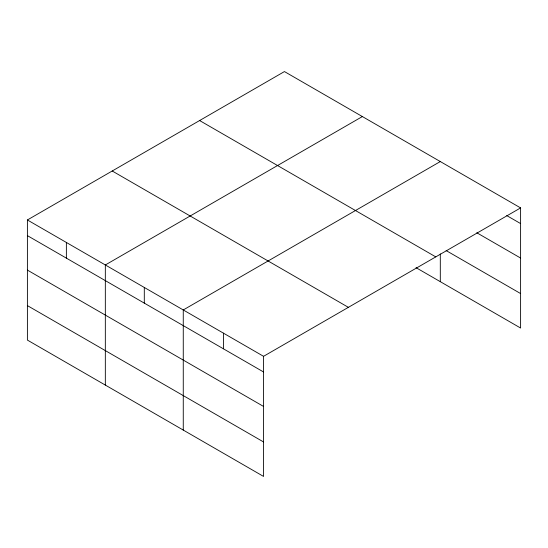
<?xml version="1.0" encoding="UTF-8"?>
<svg xmlns="http://www.w3.org/2000/svg" width="548" height="548" viewBox="0 0 548 548"><rect width="100%" height="100%" fill="white"/><g stroke="black" fill="none" stroke-linecap="round" stroke-linejoin="round"><path stroke-width="0.82" d="M520.6 207.911L284.439 71.569L27.4 219.967L27.4 340.089L263.561 476.431L263.561 356.316L520.6 207.911L520.6 328.033L416.042 267.664M362.372 116.56L105.332 264.965L105.332 385.08M440.304 161.557L183.265 309.956L183.265 430.077M506.729 215.57L520.6 223.577M476.801 232.763L520.6 258.046M446.147 250.573L520.6 293.564M199.616 120.539L435.776 256.889M112.224 170.997L348.384 307.339M27.4 219.967L263.561 356.316M27.4 235.633L263.561 371.976M27.4 270.102L263.561 406.445M27.4 305.613L263.561 441.962M440.304 253.93L440.304 281.672M223.413 333.136L223.413 348.795M144.302 287.46L144.302 303.119M66.37 242.463L66.37 258.129"/></g></svg>
